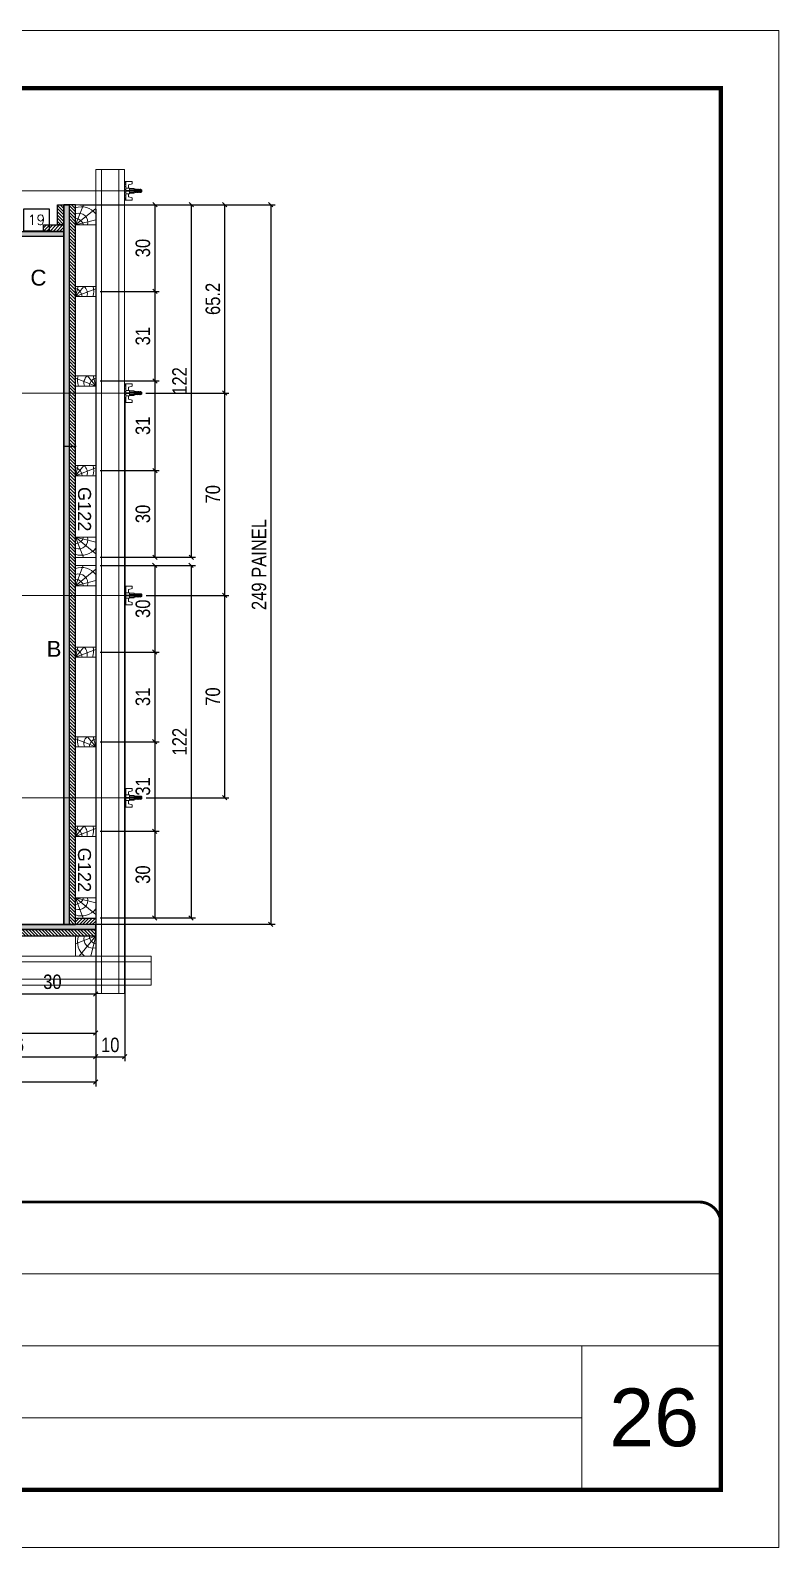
# Model space of a CAD drawing. Extents: x 2102 to 8383, y -13264 to 2718.
# Drawn here: x 4668 to 5186, y -5224 to -4174 of the extents above; entities that cross this region are included whole.
import ezdxf
from ezdxf.enums import TextEntityAlignment as Align

# ---------------------------------------------------------------- set-up
doc = ezdxf.new("R2010")
doc.units = 0
doc.linetypes.add('CONTINUO', pattern=[0])
doc.linetypes.add('DASHED', pattern=[0.75, 0.5, -0.25])
for name, color, linetype, lineweight in [('CARIMBO', 255, 'Continuous', 9), ('CONCRETO', 251, 'Continuous', 25), ('Folhas', 255, 'Continuous', 9), ('Hachura', 251, 'Continuous', 9), ('Madeira', 126, 'Continuous', 18), ('Perfil Metálico', 224, 'Continuous', 18), ('SARRAFO DE PRESSAO', 251, 'DASHED', 9)]:
    doc.layers.add(name, color=color, linetype=linetype, lineweight=lineweight)
for name, color, linetype in [('COTA', 241, 'Continuous'), ('MEIO_PONT', 93, 'Continuous'), ('Painéis', 200, 'Continuous'), ('SARRAFO', 251, 'Continuous'), ('TEXTO_GERAL', 7, 'Continuous')]:
    doc.layers.add(name, color=color, linetype=linetype)
doc.styles.add('ARIAL', font='arial.ttf')
doc.styles.add('COTA TECNICA 2X', font='techl___.ttf', dxfattribs={"height": 10})
doc.styles.add('ROMANS', font='romans.shx')
doc.styles.add('SANSSERIF', font='sas_____.pfb')
doc.dimstyles.new('Cota Seção interna', dxfattribs={"dimtxt": 7, "dimasz": 6, "dimexe": 0.18, "dimexo": 2, "dimgap": -4, "dimtad": 3, "dimdec": 1, "dimlfac": 0.5, "dimzin": 12, "dimdsep": 46, "dimtxsty": 'ROMANS', "dimblk": 'ARCHTICK', "dimcen": 0.09, "dimse1": 1, "dimse2": 1, "dimsd1": 1, "dimsd2": 1, "dimclrd": 180, "dimclre": 5, "dimclrt": 1, "dimadec": 0, "dimazin": 3, "dimtfac": 1, "dimtdec": 1, "dimtofl": 0, "dimtmove": 0, "dimatfit": 3, "dimldrblk": 'ARCHTICK', "dimfxl": 1, "dimtolj": 1, "dimtzin": 0, "dimarcsym": 0})
doc.dimstyles.new('SECAO PILAR', dxfattribs={"dimtxt": 10, "dimasz": 3, "dimexe": 3, "dimexo": 3, "dimgap": 3, "dimtad": 1, "dimdec": 1, "dimlfac": 0.5, "dimzin": 12, "dimdsep": 46, "dimtxsty": 'COTA TECNICA 2X', "dimblk1": 'OBLIQUE', "dimblk2": 'OBLIQUE', "dimsah": 1, "dimcen": 0.9, "dimclrd": 256, "dimclre": 256, "dimclrt": 256, "dimadec": 1, "dimazin": 3, "dimtfac": 1, "dimtdec": 1, "dimtmove": 0, "dimatfit": 3, "dimfxl": 1, "dimtolj": 1, "dimtzin": 12, "dimarcsym": 0})

# ---------------------------------------------------------------- blocks, each defined once
blk = doc.blocks.new('9999999999')
at = {"color": 30, "linetype": 'CONTINUO'}
for p, q in [((98564.6, 34379.6), (99584, 34379.6)), ((98564.6, 34329.8), (99488, 34329.8)), ((99584, 34329.8), (99488, 34329.8)), ((99488, 34329.8), (99488, 34230.2)), ((98564.6, 34280), (99488, 34280))]:
    blk.add_line(p, q, dxfattribs=at)
at = {"color": 30, "linetype": 'CONTINUO', "const_width": 2}
blk.add_lwpolyline([(99584, 34230.2), (99584, 34414.4, 0.414214), (99569, 34429.4), (98229, 34429.4, 0.414214), (98214, 34414.4), (98214, 34245.2, 0.414214), (98229, 34230.2), (99584, 34230.2)], format="xyb", dxfattribs=at)
at = {"layer": 'Folhas'}
blk.add_lwpolyline([(98139, 34190.2), (99624, 34190.2), (99624, 35240.2), (98139, 35240.2)], close=True, dxfattribs=at)
at = {"layer": 'Folhas', "color": 30, "const_width": 3}
blk.add_lwpolyline([(98214, 34230.2), (99584, 34230.2), (99584, 35200.2), (98214, 35200.2)], close=True, dxfattribs=at)
blk = doc.blocks.new('*D630')
at = {"layer": 'COTA', "color": 180, "lineweight": -2, "transparency": 16777216}
for p, q in [((4681.6, -4297.5), (4663.6, -4297.5)), ((4663.6, -4297.5), (4663.6, -4312.5)), ((4681.6, -4312.5), (4681.6, -4297.5)), ((4663.6, -4312.5), (4681.6, -4312.5))]:
    blk.add_line(p, q, dxfattribs=at)
at = {"layer": 'Defpoints', "color": 0, "transparency": 16777216}
for p in [(4653.6, -4316.5), (4691.6, -4316.5), (4691.6, -4316.5)]:
    blk.add_point(p, dxfattribs=at)
at = {"layer": 'COTA', "color": 1, "transparency": 16777216, "insert": (4672.6, -4305), "char_height": 7, "attachment_point": 5, "style": 'ROMANS'}
blk.add_mtext('\\A1;19', dxfattribs=at)
blk = doc.blocks.new('_ArchTick')
at = {"color": 0, "linetype": 'ByBlock', "const_width": 0.15}
blk.add_lwpolyline([(-0.5, -0.5), (0.5, 0.5)], dxfattribs=at)
blk = doc.blocks.new('*D1318')
at = {"layer": 'COTA', "color": 180, "lineweight": -2, "transparency": 16777216}
for p, q in [((4436.6, -4755), (4410.6, -4755)), ((4410.6, -4755), (4410.6, -4770)), ((4436.6, -4770), (4436.6, -4755)), ((4410.6, -4770), (4436.6, -4770))]:
    blk.add_line(p, q, dxfattribs=at)
at = {"layer": 'Defpoints', "color": 0, "transparency": 16777216}
for p in [(4155.6, -4774), (4155.6, -4792.5), (4691.6, -4792.5)]:
    blk.add_point(p, dxfattribs=at)
at = {"layer": 'COTA', "color": 1, "transparency": 16777216, "insert": (4423.6, -4762.5), "char_height": 7, "attachment_point": 5, "style": 'ROMANS'}
blk.add_mtext('\\A1;268', dxfattribs=at)
blk = doc.blocks.new('C')
at = {"layer": 'Hachura', "color": 0}
for p, q in [((0, 3.22), (0, -3.22)), ((0.45, 3.22), (0, 3.22)), ((0.46, 3.16), (0, 3.16)), ((0.46, 3.05), (0, 3.05)), ((0.46, 2.88), (0, 2.88)), ((0, 2.75), (0, -1.16)), ((0.46, 2.65), (0, 2.65)), ((0.46, 2.23), (0, 2.23)), ((0.46, 1.51), (0, 1.51)), ((0.39, 0.49), (0.17, 0.49)), ((0.45, -3.23), (0.45, 3.22)), ((0.45, 3.22), (2.58, 3.22)), ((1.74, 0.97), (0.45, 0.97)), ((1.45, 0.1), (0.45, 0.1)), ((1.35, 1.94), (1.35, 0.96)), ((2.58, 2.39), (1.47, 2.09)), ((1.74, -0.97), (1.74, 0.97)), ((1.74, 0.97), (1.74, 0.84)), ((1.74, 0.97), (1.74, 0.84)), ((1.74, 0.84), (3.35, 0.84)), ((3.35, 0.45), (1.74, 0.45)), ((2.58, 3.22), (2.58, 2.39)), ((3.32, 0.84), (3.32, -0.84)), ((3.35, 0.84), (3.35, -0.84)), ((3.68, 0.45), (3.35, 0.45)), ((3.84, -0.52), (3.35, 0.45)), ((3.35, 0.06), (3.67, -0.57)), ((3.68, 0.45), (4.16, -0.52)), ((3.72, 0.5), (4.25, -0.57)), ((4.37, -0.55), (3.83, 0.53)), ((4.15, 0.45), (3.93, 0.45)), ((4.42, -0.52), (3.93, 0.45)), ((4.15, 0.45), (4.26, 0.45)), ((4.26, 0.45), (4.74, -0.52)), ((4.3, 0.5), (4.83, -0.57)), ((4.95, -0.55), (4.41, 0.53)), ((4.51, 0.45), (4.84, 0.45)), ((5, -0.52), (4.51, 0.45)), ((4.84, 0.45), (5.32, -0.52)), ((4.88, 0.5), (5.41, -0.57)), ((5.53, -0.55), (4.99, 0.53)), ((5.58, -0.52), (5.09, 0.45)), ((5.42, 0.45), (5.09, 0.45)), ((5.58, -0.52), (5.09, 0.45)), ((5.42, 0.45), (5.74, -0.19)), ((5.46, 0.5), (5.74, -0.07)), ((5.74, 0.19), (5.57, 0.53)), ((5.74, 0.32), (5.68, 0.45)), ((5.68, 0.45), (5.74, 0.45)), ((5.74, 0.45), (5.9, 0.29)), ((5.74, 0.45), (5.74, -0.52)), ((5.9, -0.36), (5.9, 0.29)), ((0.45, 0), (0, 0)), ((0.46, -1.52), (0, -1.52)), ((0.46, -2.23), (0, -2.23)), ((0.46, -2.65), (0, -2.65)), ((0.46, -2.88), (0, -2.88)), ((0.46, -3.05), (0, -3.05)), ((0.46, -3.16), (0, -3.16)), ((0, -3.22), (2.57, -3.22)), ((0.08, -0.48), (0.29, -0.48)), ((0.29, -0.48), (0.4, -0.48)), ((0.45, 0), (0.45, -0.97)), ((0.45, -0.16), (1.45, -0.16)), ((0.45, -0.65), (0.45, -0.32)), ((0.45, -3.23), (0.45, -0.65)), ((0.45, -0.97), (1.74, -0.97)), ((1.35, -1.94), (1.35, -0.97)), ((2.58, -2.39), (1.47, -2.1)), ((3.35, -0.32), (1.74, -0.32)), ((3.35, -0.84), (1.74, -0.84)), ((2.58, -3.23), (2.58, -2.39)), ((3.35, -0.07), (3.58, -0.52)), ((3.35, -0.52), (3.58, -0.52)), ((3.84, -0.52), (4.16, -0.52)), ((4.42, -0.52), (4.74, -0.52)), ((4.63, -0.52), (4.74, -0.52)), ((5, -0.52), (5.32, -0.52)), ((5.58, -0.52), (5.74, -0.52)), ((5.74, -0.52), (5.9, -0.36)), ((5.74, -0.52), (5.74, -0.52))]:
    blk.add_line(p, q, dxfattribs=at)
for centre, radius, start, end in [((1.52, 1.94), 0.161, 104.7436, 180), ((1.44, -0.03), 0.129, 272.695, 87.305), ((3.81, 0.39), 0.143, 25.5688, 154.4312), ((4.39, 0.39), 0.143, 25.5688, 154.4312), ((4.97, 0.39), 0.143, 25.5688, 154.4312), ((5.55, 0.39), 0.143, 25.5688, 154.4312), ((0.17, -0.37), 0.174, 221.744, 317.8592), ((1.52, -1.94), 0.161, 180, 255.2564), ((3.71, -0.4), 0.174, 222.1408, 318.256), ((4.29, -0.4), 0.174, 222.1408, 318.256), ((4.87, -0.4), 0.174, 222.1408, 318.256), ((5.45, -0.4), 0.174, 222.1408, 318.256), ((5.61, -0.4), 0.174, 317.8592, 318.256)]:
    blk.add_arc(centre, radius, start, end, dxfattribs=at)
blk = doc.blocks.new('_Oblique')
at = {"color": 0, "linetype": 'ByBlock', "lineweight": -2}
blk.add_line((-0.5, -0.5), (0.5, 0.5), dxfattribs=at)
blk = doc.blocks.new('*D1319')
at = {"layer": 'COTA', "lineweight": -2, "transparency": 16777216}
for p, q in [((4133.6, -4803.5), (4133.6, -4904.7)), ((4713.6, -4803.5), (4713.6, -4904.7)), ((4713.6, -4901.7), (4133.6, -4901.7))]:
    blk.add_line(p, q, dxfattribs=at)
at = {"layer": 'Defpoints', "color": 0, "transparency": 16777216}
for p in [(4133.6, -4800.5), (4713.6, -4800.5), (4133.6, -4901.7)]:
    blk.add_point(p, dxfattribs=at)
at = {"layer": 'COTA', "lineweight": -2, "transparency": 16777216, "xscale": 3, "yscale": 3, "zscale": 3, "rotation": 180}
blk.add_blockref('_Oblique', (4133.6, -4901.7), dxfattribs=at)
at = {"layer": 'COTA', "lineweight": -2, "transparency": 16777216, "xscale": 3, "yscale": 3, "zscale": 3}
blk.add_blockref('_Oblique', (4713.6, -4901.7), dxfattribs=at)
at = {"layer": 'COTA', "transparency": 16777216, "insert": (4423.6, -4893.6), "char_height": 10, "attachment_point": 5, "style": 'COTA TECNICA 2X'}
blk.add_mtext('\\A1;290 PAINEL', dxfattribs=at)
blk = doc.blocks.new('*D1321')
at = {"layer": 'COTA', "lineweight": -2, "transparency": 16777216}
for p, q in [((4702.6, -4294.5), (4837.6, -4294.5)), ((4834.6, -4294.5), (4834.6, -4792.5)), ((4702.6, -4792.5), (4837.6, -4792.5))]:
    blk.add_line(p, q, dxfattribs=at)
at = {"layer": 'Defpoints', "color": 0, "transparency": 16777216}
for p in [(4699.6, -4294.5), (4699.6, -4792.5), (4834.6, -4792.5)]:
    blk.add_point(p, dxfattribs=at)
at = {"layer": 'COTA', "lineweight": -2, "transparency": 16777216, "xscale": 3, "yscale": 3, "zscale": 3}
for p, rotation in [((4834.6, -4294.5), 90), ((4834.6, -4792.5), 270)]:
    blk.add_blockref('_Oblique', p, dxfattribs=dict(at, rotation=rotation))
at = {"layer": 'COTA', "transparency": 16777216, "insert": (4826.5, -4543.5), "char_height": 10, "attachment_point": 5, "rotation": 90, "style": 'COTA TECNICA 2X'}
blk.add_mtext('\\A1;249 PAINEL', dxfattribs=at)
blk = doc.blocks.new('PONTALETE')
at = {"layer": 'Madeira'}
for q in [(2.71, 7), (7, 5.76), (7, 1.74)]:
    blk.add_line((0, 0), q, dxfattribs=at)
blk.add_lwpolyline([(0, 0), (7, 0), (7, 7), (0, 7)], close=True, dxfattribs=at)
for centre, radius, start, end in [((2.04, 0.06), 6.23, 37.2818, 109.0913), ((1.09, 0.9), 3.19, 343.603, 109.9847), ((-0.21, -0.78), 3.09, 14.6322, 86.0383)]:
    blk.add_arc(centre, radius, start, end, dxfattribs=at)
blk = doc.blocks.new('MEIO PONTALETE')
at = {"layer": 'Madeira'}
for q in [(2.71, 7), (3.5, 2.88), (3.5, 0.87)]:
    blk.add_line((0, 0), q, dxfattribs=at)
blk.add_lwpolyline([(0, 0), (3.5, 0), (3.5, 7), (0, 7)], close=True, dxfattribs=at)
for centre, radius, start, end in [((2.04, 0.06), 6.23, 76.4499, 109.0913), ((1.09, 0.9), 3.19, 40.9063, 109.9847), ((-0.21, -0.78), 3.09, 14.6322, 86.0383)]:
    blk.add_arc(centre, radius, start, end, dxfattribs=at)
blk = doc.blocks.new('*D637')
at = {"layer": 'COTA', "lineweight": -2, "transparency": 16777216}
for p, q in [((4653.6, -4817.5), (4653.6, -4843.6)), ((4713.6, -4817.5), (4713.6, -4843.6)), ((4653.6, -4840.6), (4713.6, -4840.6))]:
    blk.add_line(p, q, dxfattribs=at)
at = {"layer": 'Defpoints', "color": 0, "transparency": 16777216}
for p in [(4653.6, -4814.5), (4713.6, -4814.5), (4713.6, -4840.6)]:
    blk.add_point(p, dxfattribs=at)
at = {"layer": 'COTA', "lineweight": -2, "transparency": 16777216, "xscale": 3, "yscale": 3, "zscale": 3, "rotation": 180}
blk.add_blockref('_Oblique', (4653.6, -4840.6), dxfattribs=at)
at = {"layer": 'COTA', "lineweight": -2, "transparency": 16777216, "xscale": 3, "yscale": 3, "zscale": 3}
blk.add_blockref('_Oblique', (4713.6, -4840.6), dxfattribs=at)
at = {"layer": 'COTA', "transparency": 16777216, "insert": (4683.6, -4832.3), "char_height": 10, "attachment_point": 5, "style": 'COTA TECNICA 2X'}
blk.add_mtext('\\A1;30', dxfattribs=at)
blk = doc.blocks.new('*D638')
at = {"layer": 'COTA', "lineweight": -2, "transparency": 16777216}
for p, q in [((4533.6, -4817.5), (4533.6, -4870.7)), ((4713.6, -4817.5), (4713.6, -4870.7)), ((4533.6, -4867.7), (4713.6, -4867.7))]:
    blk.add_line(p, q, dxfattribs=at)
at = {"layer": 'Defpoints', "color": 0, "transparency": 16777216}
for p in [(4533.6, -4814.5), (4713.6, -4814.5), (4713.6, -4867.7)]:
    blk.add_point(p, dxfattribs=at)
at = {"layer": 'COTA', "lineweight": -2, "transparency": 16777216, "xscale": 3, "yscale": 3, "zscale": 3, "rotation": 180}
blk.add_blockref('_Oblique', (4533.6, -4867.7), dxfattribs=at)
at = {"layer": 'COTA', "lineweight": -2, "transparency": 16777216, "xscale": 3, "yscale": 3, "zscale": 3}
blk.add_blockref('_Oblique', (4713.6, -4867.7), dxfattribs=at)
at = {"layer": 'COTA', "transparency": 16777216, "insert": (4623.6, -4859.5), "char_height": 10, "attachment_point": 5, "style": 'COTA TECNICA 2X'}
blk.add_mtext('\\A1;90', dxfattribs=at)
blk = doc.blocks.new('*D644')
at = {"layer": 'COTA', "lineweight": -2, "transparency": 16777216}
for p, q in [((4716.6, -4294.5), (4757.5, -4294.5)), ((4754.5, -4294.5), (4754.5, -4354.5)), ((4716.6, -4354.5), (4757.5, -4354.5))]:
    blk.add_line(p, q, dxfattribs=at)
at = {"layer": 'Defpoints', "color": 0, "transparency": 16777216}
for p in [(4713.6, -4294.5), (4713.6, -4354.5), (4754.5, -4354.5)]:
    blk.add_point(p, dxfattribs=at)
at = {"layer": 'COTA', "lineweight": -2, "transparency": 16777216, "xscale": 3, "yscale": 3, "zscale": 3}
for p, rotation in [((4754.5, -4294.5), 90), ((4754.5, -4354.5), 270)]:
    blk.add_blockref('_Oblique', p, dxfattribs=dict(at, rotation=rotation))
at = {"layer": 'COTA', "transparency": 16777216, "insert": (4746.2, -4324.5), "char_height": 10, "attachment_point": 5, "rotation": 90, "style": 'COTA TECNICA 2X'}
blk.add_mtext('\\A1;30', dxfattribs=at)
blk = doc.blocks.new('*D645')
at = {"layer": 'COTA', "lineweight": -2, "transparency": 16777216}
for p, q in [((4716.6, -4354.5), (4757.5, -4354.5)), ((4754.5, -4354.5), (4754.5, -4416.5)), ((4716.6, -4416.5), (4757.5, -4416.5))]:
    blk.add_line(p, q, dxfattribs=at)
at = {"layer": 'Defpoints', "color": 0, "transparency": 16777216}
for p in [(4713.6, -4354.5), (4713.6, -4416.5), (4754.5, -4416.5)]:
    blk.add_point(p, dxfattribs=at)
at = {"layer": 'COTA', "lineweight": -2, "transparency": 16777216, "xscale": 3, "yscale": 3, "zscale": 3}
for p, rotation in [((4754.5, -4354.5), 90), ((4754.5, -4416.5), 270)]:
    blk.add_blockref('_Oblique', p, dxfattribs=dict(at, rotation=rotation))
at = {"layer": 'COTA', "transparency": 16777216, "insert": (4746.2, -4385.5), "char_height": 10, "attachment_point": 5, "rotation": 90, "style": 'COTA TECNICA 2X'}
blk.add_mtext('\\A1;31', dxfattribs=at)
blk = doc.blocks.new('*D646')
at = {"layer": 'COTA', "lineweight": -2, "transparency": 16777216}
for p, q in [((4716.6, -4416.5), (4757.5, -4416.5)), ((4754.5, -4416.5), (4754.5, -4478.5)), ((4716.6, -4478.5), (4757.5, -4478.5))]:
    blk.add_line(p, q, dxfattribs=at)
at = {"layer": 'Defpoints', "color": 0, "transparency": 16777216}
for p in [(4713.6, -4416.5), (4713.6, -4478.5), (4754.5, -4478.5)]:
    blk.add_point(p, dxfattribs=at)
at = {"layer": 'COTA', "lineweight": -2, "transparency": 16777216, "xscale": 3, "yscale": 3, "zscale": 3}
for p, rotation in [((4754.5, -4416.5), 90), ((4754.5, -4478.5), 270)]:
    blk.add_blockref('_Oblique', p, dxfattribs=dict(at, rotation=rotation))
at = {"layer": 'COTA', "transparency": 16777216, "insert": (4746.2, -4447.5), "char_height": 10, "attachment_point": 5, "rotation": 90, "style": 'COTA TECNICA 2X'}
blk.add_mtext('\\A1;31', dxfattribs=at)
blk = doc.blocks.new('*D647')
at = {"layer": 'COTA', "lineweight": -2, "transparency": 16777216}
for p, q in [((4716.6, -4478.5), (4757.5, -4478.5)), ((4754.5, -4478.5), (4754.5, -4538.5)), ((4716.6, -4538.5), (4757.5, -4538.5))]:
    blk.add_line(p, q, dxfattribs=at)
at = {"layer": 'Defpoints', "color": 0, "transparency": 16777216}
for p in [(4713.6, -4478.5), (4713.6, -4538.5), (4754.5, -4538.5)]:
    blk.add_point(p, dxfattribs=at)
at = {"layer": 'COTA', "lineweight": -2, "transparency": 16777216, "xscale": 3, "yscale": 3, "zscale": 3}
for p, rotation in [((4754.5, -4478.5), 90), ((4754.5, -4538.5), 270)]:
    blk.add_blockref('_Oblique', p, dxfattribs=dict(at, rotation=rotation))
at = {"layer": 'COTA', "transparency": 16777216, "insert": (4746.2, -4508.5), "char_height": 10, "attachment_point": 5, "rotation": 90, "style": 'COTA TECNICA 2X'}
blk.add_mtext('\\A1;30', dxfattribs=at)
blk = doc.blocks.new('*D648')
at = {"layer": 'COTA', "lineweight": -2, "transparency": 16777216}
for p, q in [((4716.6, -4294.5), (4782.6, -4294.5)), ((4779.6, -4294.5), (4779.6, -4538.5)), ((4716.6, -4538.5), (4782.6, -4538.5))]:
    blk.add_line(p, q, dxfattribs=at)
at = {"layer": 'Defpoints', "color": 0, "transparency": 16777216}
for p in [(4713.6, -4294.5), (4713.6, -4538.5), (4779.6, -4538.5)]:
    blk.add_point(p, dxfattribs=at)
at = {"layer": 'COTA', "lineweight": -2, "transparency": 16777216, "xscale": 3, "yscale": 3, "zscale": 3}
for p, rotation in [((4779.6, -4294.5), 90), ((4779.6, -4538.5), 270)]:
    blk.add_blockref('_Oblique', p, dxfattribs=dict(at, rotation=rotation))
at = {"layer": 'COTA', "transparency": 16777216, "insert": (4771.5, -4416.5), "char_height": 10, "attachment_point": 5, "rotation": 90, "style": 'COTA TECNICA 2X'}
blk.add_mtext('\\A1;122', dxfattribs=at)
blk = doc.blocks.new('*D649')
at = {"layer": 'COTA', "lineweight": -2, "transparency": 16777216}
for p, q in [((4716.6, -4544.1), (4757.4, -4544.1)), ((4754.4, -4544.1), (4754.4, -4604.1)), ((4716.6, -4604.1), (4757.4, -4604.1))]:
    blk.add_line(p, q, dxfattribs=at)
at = {"layer": 'Defpoints', "color": 0, "transparency": 16777216}
for p in [(4713.6, -4544.1), (4713.6, -4604.1), (4754.4, -4604.1)]:
    blk.add_point(p, dxfattribs=at)
at = {"layer": 'COTA', "lineweight": -2, "transparency": 16777216, "xscale": 3, "yscale": 3, "zscale": 3}
for p, rotation in [((4754.4, -4544.1), 90), ((4754.4, -4604.1), 270)]:
    blk.add_blockref('_Oblique', p, dxfattribs=dict(at, rotation=rotation))
at = {"layer": 'COTA', "transparency": 16777216, "insert": (4746.2, -4574.1), "char_height": 10, "attachment_point": 5, "rotation": 90, "style": 'COTA TECNICA 2X'}
blk.add_mtext('\\A1;30', dxfattribs=at)
blk = doc.blocks.new('*D650')
at = {"layer": 'COTA', "lineweight": -2, "transparency": 16777216}
for p, q in [((4716.6, -4604.1), (4757.4, -4604.1)), ((4754.4, -4604.1), (4754.4, -4666.1)), ((4716.6, -4666.1), (4757.4, -4666.1))]:
    blk.add_line(p, q, dxfattribs=at)
at = {"layer": 'Defpoints', "color": 0, "transparency": 16777216}
for p in [(4713.6, -4604.1), (4713.6, -4666.1), (4754.4, -4666.1)]:
    blk.add_point(p, dxfattribs=at)
at = {"layer": 'COTA', "lineweight": -2, "transparency": 16777216, "xscale": 3, "yscale": 3, "zscale": 3}
for p, rotation in [((4754.4, -4604.1), 90), ((4754.4, -4666.1), 270)]:
    blk.add_blockref('_Oblique', p, dxfattribs=dict(at, rotation=rotation))
at = {"layer": 'COTA', "transparency": 16777216, "insert": (4746.2, -4635.1), "char_height": 10, "attachment_point": 5, "rotation": 90, "style": 'COTA TECNICA 2X'}
blk.add_mtext('\\A1;31', dxfattribs=at)
blk = doc.blocks.new('*D651')
at = {"layer": 'COTA', "lineweight": -2, "transparency": 16777216}
for p, q in [((4716.6, -4666.1), (4757.4, -4666.1)), ((4754.4, -4666.1), (4754.4, -4728.1)), ((4716.6, -4728.1), (4757.4, -4728.1))]:
    blk.add_line(p, q, dxfattribs=at)
at = {"layer": 'Defpoints', "color": 0, "transparency": 16777216}
for p in [(4713.6, -4666.1), (4713.6, -4728.1), (4754.4, -4728.1)]:
    blk.add_point(p, dxfattribs=at)
at = {"layer": 'COTA', "lineweight": -2, "transparency": 16777216, "xscale": 3, "yscale": 3, "zscale": 3}
for p, rotation in [((4754.4, -4666.1), 90), ((4754.4, -4728.1), 270)]:
    blk.add_blockref('_Oblique', p, dxfattribs=dict(at, rotation=rotation))
at = {"layer": 'COTA', "transparency": 16777216, "insert": (4746.2, -4697.1), "char_height": 10, "attachment_point": 5, "rotation": 90, "style": 'COTA TECNICA 2X'}
blk.add_mtext('\\A1;31', dxfattribs=at)
blk = doc.blocks.new('*D652')
at = {"layer": 'COTA', "lineweight": -2, "transparency": 16777216}
for p, q in [((4716.6, -4728.1), (4757.4, -4728.1)), ((4754.4, -4728.1), (4754.4, -4788.1)), ((4716.6, -4788.1), (4757.4, -4788.1))]:
    blk.add_line(p, q, dxfattribs=at)
at = {"layer": 'Defpoints', "color": 0, "transparency": 16777216}
for p in [(4713.6, -4728.1), (4713.6, -4788.1), (4754.4, -4788.1)]:
    blk.add_point(p, dxfattribs=at)
at = {"layer": 'COTA', "lineweight": -2, "transparency": 16777216, "xscale": 3, "yscale": 3, "zscale": 3}
for p, rotation in [((4754.4, -4728.1), 90), ((4754.4, -4788.1), 270)]:
    blk.add_blockref('_Oblique', p, dxfattribs=dict(at, rotation=rotation))
at = {"layer": 'COTA', "transparency": 16777216, "insert": (4746.2, -4758.1), "char_height": 10, "attachment_point": 5, "rotation": 90, "style": 'COTA TECNICA 2X'}
blk.add_mtext('\\A1;30', dxfattribs=at)
blk = doc.blocks.new('*D653')
at = {"layer": 'COTA', "lineweight": -2, "transparency": 16777216}
for p, q in [((4716.6, -4544.1), (4782.5, -4544.1)), ((4779.5, -4544.1), (4779.5, -4788.1)), ((4716.6, -4788.1), (4782.5, -4788.1))]:
    blk.add_line(p, q, dxfattribs=at)
at = {"layer": 'Defpoints', "color": 0, "transparency": 16777216}
for p in [(4713.6, -4544.1), (4713.6, -4788.1), (4779.5, -4788.1)]:
    blk.add_point(p, dxfattribs=at)
at = {"layer": 'COTA', "lineweight": -2, "transparency": 16777216, "xscale": 3, "yscale": 3, "zscale": 3}
for p, rotation in [((4779.5, -4544.1), 90), ((4779.5, -4788.1), 270)]:
    blk.add_blockref('_Oblique', p, dxfattribs=dict(at, rotation=rotation))
at = {"layer": 'COTA', "transparency": 16777216, "insert": (4771.5, -4666.1), "char_height": 10, "attachment_point": 5, "rotation": 90, "style": 'COTA TECNICA 2X'}
blk.add_mtext('\\A1;122', dxfattribs=at)
blk = doc.blocks.new('*D1313')
at = {"layer": 'COTA', "linetype": 'ByBlock', "lineweight": -2, "transparency": 16777216}
for p, q in [((4713.6, -4297.5), (4713.6, -4887.1)), ((4601.5, -4849.4), (4601.5, -4887.1)), ((4601.5, -4884.1), (4713.6, -4884.1))]:
    blk.add_line(p, q, dxfattribs=at)
at = {"layer": 'Defpoints', "color": 0, "linetype": 'ByBlock', "transparency": 16777216}
for p in [(4713.6, -4294.5), (4601.5, -4846.4), (4713.6, -4884.1)]:
    blk.add_point(p, dxfattribs=at)
at = {"layer": 'COTA', "linetype": 'ByBlock', "lineweight": -2, "transparency": 16777216, "xscale": 3, "yscale": 3, "zscale": 3, "rotation": 180}
blk.add_blockref('_Oblique', (4601.5, -4884.1), dxfattribs=at)
at = {"layer": 'COTA', "linetype": 'ByBlock', "lineweight": -2, "transparency": 16777216, "xscale": 3, "yscale": 3, "zscale": 3}
blk.add_blockref('_Oblique', (4713.6, -4884.1), dxfattribs=at)
at = {"layer": 'COTA', "linetype": 'ByBlock', "transparency": 16777216, "insert": (4657.6, -4876), "char_height": 10, "attachment_point": 5, "style": 'COTA TECNICA 2X'}
blk.add_mtext('\\A1;56', dxfattribs=at)
blk = doc.blocks.new('*D1314')
at = {"layer": 'COTA', "linetype": 'ByBlock', "lineweight": -2, "transparency": 16777216}
for p, q in [((4713.6, -4297.5), (4713.6, -4887.1)), ((4733.6, -4427.9), (4733.6, -4887.1)), ((4713.6, -4884.1), (4733.6, -4884.1))]:
    blk.add_line(p, q, dxfattribs=at)
at = {"layer": 'Defpoints', "color": 0, "linetype": 'ByBlock', "transparency": 16777216}
for p in [(4713.6, -4294.5), (4733.6, -4424.9), (4733.6, -4884.1)]:
    blk.add_point(p, dxfattribs=at)
at = {"layer": 'COTA', "linetype": 'ByBlock', "lineweight": -2, "transparency": 16777216, "xscale": 3, "yscale": 3, "zscale": 3, "rotation": 180}
blk.add_blockref('_Oblique', (4713.6, -4884.1), dxfattribs=at)
at = {"layer": 'COTA', "linetype": 'ByBlock', "lineweight": -2, "transparency": 16777216, "xscale": 3, "yscale": 3, "zscale": 3}
blk.add_blockref('_Oblique', (4733.6, -4884.1), dxfattribs=at)
at = {"layer": 'COTA', "linetype": 'ByBlock', "transparency": 16777216, "insert": (4723.6, -4876), "char_height": 10, "attachment_point": 5, "style": 'COTA TECNICA 2X'}
blk.add_mtext('\\A1;10', dxfattribs=at)
blk = doc.blocks.new('*D1315')
at = {"layer": 'COTA', "lineweight": -2, "transparency": 16777216}
for p, q in [((4716.6, -4294.5), (4805.7, -4294.5)), ((4802.7, -4294.5), (4802.7, -4424.9)), ((4748.3, -4424.9), (4805.7, -4424.9))]:
    blk.add_line(p, q, dxfattribs=at)
at = {"layer": 'Defpoints', "color": 0, "transparency": 16777216}
for p in [(4713.6, -4294.5), (4745.3, -4424.9), (4802.7, -4424.9)]:
    blk.add_point(p, dxfattribs=at)
at = {"layer": 'COTA', "lineweight": -2, "transparency": 16777216, "xscale": 3, "yscale": 3, "zscale": 3}
for p, rotation in [((4802.7, -4294.5), 90), ((4802.7, -4424.9), 270)]:
    blk.add_blockref('_Oblique', p, dxfattribs=dict(at, rotation=rotation))
at = {"layer": 'COTA', "transparency": 16777216, "insert": (4794.6, -4359.7), "char_height": 10, "attachment_point": 5, "rotation": 90, "style": 'COTA TECNICA 2X'}
blk.add_mtext('\\A1;65.2', dxfattribs=at)
blk = doc.blocks.new('*D1316')
at = {"layer": 'COTA', "linetype": 'ByBlock', "lineweight": -2, "transparency": 16777216}
for p, q in [((4748.3, -4424.9), (4805.7, -4424.9)), ((4802.7, -4424.9), (4802.7, -4564.9)), ((4748.4, -4564.9), (4805.7, -4564.9))]:
    blk.add_line(p, q, dxfattribs=at)
at = {"layer": 'Defpoints', "color": 0, "linetype": 'ByBlock', "transparency": 16777216}
for p in [(4745.3, -4424.9), (4745.4, -4564.9), (4802.7, -4564.9)]:
    blk.add_point(p, dxfattribs=at)
at = {"layer": 'COTA', "linetype": 'ByBlock', "lineweight": -2, "transparency": 16777216, "xscale": 3, "yscale": 3, "zscale": 3}
for p, rotation in [((4802.7, -4424.9), 90), ((4802.7, -4564.9), 270)]:
    blk.add_blockref('_Oblique', p, dxfattribs=dict(at, rotation=rotation))
at = {"layer": 'COTA', "linetype": 'ByBlock', "transparency": 16777216, "insert": (4794.6, -4494.9), "char_height": 10, "attachment_point": 5, "rotation": 90, "style": 'COTA TECNICA 2X'}
blk.add_mtext('\\A1;70', dxfattribs=at)
blk = doc.blocks.new('*D1317')
at = {"layer": 'COTA', "linetype": 'ByBlock', "lineweight": -2, "transparency": 16777216}
for p, q in [((4748.4, -4564.9), (4805.7, -4564.9)), ((4802.7, -4564.9), (4802.7, -4704.9)), ((4748.4, -4704.9), (4805.7, -4704.9))]:
    blk.add_line(p, q, dxfattribs=at)
at = {"layer": 'Defpoints', "color": 0, "linetype": 'ByBlock', "transparency": 16777216}
for p in [(4745.4, -4564.9), (4745.4, -4704.9), (4802.7, -4704.9)]:
    blk.add_point(p, dxfattribs=at)
at = {"layer": 'COTA', "linetype": 'ByBlock', "lineweight": -2, "transparency": 16777216, "xscale": 3, "yscale": 3, "zscale": 3}
for p, rotation in [((4802.7, -4564.9), 90), ((4802.7, -4704.9), 270)]:
    blk.add_blockref('_Oblique', p, dxfattribs=dict(at, rotation=rotation))
at = {"layer": 'COTA', "linetype": 'ByBlock', "transparency": 16777216, "insert": (4794.6, -4634.9), "char_height": 10, "attachment_point": 5, "rotation": 90, "style": 'COTA TECNICA 2X'}
blk.add_mtext('\\A1;70', dxfattribs=at)

msp = doc.modelspace()

# ---------------------------------------------------------------- hatches: boundary and pattern name
at = {"layer": 'Hachura'}
h = msp.add_hatch(dxfattribs=at)
h.set_pattern_fill('ANSI31', color=256, scale=0.5, angle=270, style=0)
h.set_pattern_definition([(315, (28225.7727, -13938.8797), (1.12253202, 1.12253202), [])])
h.paths.add_polyline_path([(4687.15, -4308.54), (4691.55, -4308.54), (4691.55, -4294.54), (4687.15, -4294.54)])
h = msp.add_hatch(color=256, dxfattribs=at)
h.dxf.hatch_style = 1
h.paths.add_polyline_path([(4691.55, -4792.54), (4691.55, -4294.54), (4695.15, -4294.54), (4695.15, -4792.54)])
h = msp.add_hatch(dxfattribs=at)
h.set_pattern_fill('ANSI31', color=256, scale=0.5, angle=270, style=0)
h.set_pattern_definition([(315, (28233.7727, -13671.8797), (1.12253202, 1.12253202), [])])
h.paths.add_polyline_path([(4695.15, -4792.54), (4699.55, -4792.54), (4699.55, -4294.54), (4695.15, -4294.54)])
h = msp.add_hatch(color=256, dxfattribs=at)
h.dxf.hatch_style = 1
h.paths.add_polyline_path([(4691.55, -4312.94), (4691.55, -4316.54), (4653.55, -4316.54), (4653.55, -4312.94)])
h = msp.add_hatch(dxfattribs=at)
h.set_pattern_fill('ANSI31', color=256, scale=0.5, angle=360, style=0)
h.set_pattern_definition([(45, (14467.9164, 18094.8803), (-1.12253202, 1.12253202), [])])
h.paths.add_polyline_path([(4691.55, -4312.94), (4691.55, -4308.54), (4677.55, -4308.54), (4677.55, -4312.94)])
h = msp.add_hatch(color=256, dxfattribs=at)
h.dxf.hatch_style = 1
h.paths.add_polyline_path([(4713.55, -4796.14), (4713.55, -4792.54), (4133.55, -4792.54), (4133.55, -4796.14)])
h = msp.add_hatch(dxfattribs=at)
h.set_pattern_fill('ANSI31', color=256, scale=0.5, angle=270, style=0)
h.set_pattern_definition([(315, (-3227.8251, -15440.8306), (1.12253202, 1.12253202), [])])
h.paths.add_polyline_path([(4133.55, -4800.54), (4133.55, -4796.14), (4713.55, -4796.14), (4713.55, -4800.54)])
h = msp.add_hatch(dxfattribs=at)
h.set_pattern_fill('ANSI31', color=256, scale=0.5, angle=180, style=0)
h.set_pattern_definition([(225, (-4413.3873, -27109.136), (1.12253202, -1.12253202), [])])
h.paths.add_polyline_path([(4713.55, -4792.54), (4713.55, -4788.14), (4699.55, -4788.14), (4699.55, -4792.54)])

# ---------------------------------------------------------------- linework, layer by layer
at = {"layer": 'CONCRETO', "color": 2}
msp.add_lwpolyline([(4691.55, -4316.54), (4653.55, -4316.54), (4653.55, -4754.54), (4155.55, -4754.54), (4155.55, -4792.54), (4691.55, -4792.54)], close=True, dxfattribs=at)
at = {"layer": 'Hachura'}
for p, q in [((4744.35, -4284.94), (4604.55, -4284.93)), ((4744.34, -4424.94), (4604.54, -4424.93)), ((4744.33, -4564.94), (4604.53, -4564.93)), ((4744.33, -4704.94), (4604.53, -4704.93))]:
    msp.add_line(p, q, dxfattribs=at)
at = {"layer": 'Madeira'}
for points in [[(4713.59, -4538.54), (4699.59, -4538.54), (4699.59, -4294.54), (4713.59, -4294.54)], [(4713.55, -4788.14), (4699.55, -4788.14), (4699.55, -4544.14), (4713.55, -4544.14)], [(4713.55, -4800.54), (4713.55, -4814.54), (4133.55, -4814.54), (4133.55, -4800.54)], [(4533.55, -4800.54), (4533.55, -4814.54), (4713.55, -4814.54), (4713.55, -4800.54)]]:
    msp.add_lwpolyline(points, close=True, dxfattribs=at)
at = {"layer": 'Painéis'}
msp.add_line((4691.55, -4461.54), (4699.95, -4461.54), dxfattribs=at)
at = {"layer": 'Painéis', "linetype": 'ByBlock'}
for p, q in [((4691.55, -4792.54), (4699.55, -4792.54)), ((4699.55, -4792.54), (4699.55, -4788.77))]:
    msp.add_line(p, q, dxfattribs=at)
at = {"layer": 'Painéis'}
for points in [[(4691.55, -4792.54), (4691.55, -4294.54), (4695.15, -4294.54), (4695.15, -4792.54)], [(4691.55, -4312.94), (4691.55, -4316.54), (4653.55, -4316.54), (4653.55, -4312.94)], [(4713.55, -4796.14), (4713.55, -4792.54), (4133.55, -4792.54), (4133.55, -4796.14)]]:
    msp.add_lwpolyline(points, close=True, dxfattribs=at)
at = {"layer": 'Perfil Metálico'}
for points in [[(4713.55, -4840.45), (4733.55, -4840.45), (4733.55, -4270.17), (4713.55, -4270.17)], [(4729.55, -4270.17), (4717.55, -4270.17), (4717.55, -4840.45), (4729.55, -4840.45)], [(4101.62, -4814.54), (4101.62, -4834.54), (4751.87, -4834.54), (4751.87, -4814.54)], [(4751.87, -4830.54), (4751.87, -4818.54), (4101.62, -4818.54), (4101.62, -4830.54)]]:
    msp.add_lwpolyline(points, close=True, dxfattribs=at)
at = {"layer": 'SARRAFO'}
msp.add_line((4699.55, -4792.54), (4699.59, -4294.54), dxfattribs=at)
for points in [[(4691.55, -4294.54), (4691.55, -4308.54), (4687.15, -4308.54), (4687.15, -4294.54)], [(4677.55, -4308.54), (4691.55, -4308.54), (4691.55, -4312.94), (4677.55, -4312.94)], [(4713.55, -4796.14), (4133.55, -4796.14), (4133.55, -4800.54), (4713.55, -4800.54)], [(4713.55, -4796.14), (4133.55, -4796.14), (4133.55, -4800.54), (4713.55, -4800.54)], [(4699.55, -4788.14), (4713.55, -4788.14), (4713.55, -4792.54), (4699.55, -4792.54)]]:
    msp.add_lwpolyline(points, close=True, dxfattribs=at)
msp.add_lwpolyline([(4699.59, -4294.54), (4691.55, -4294.54), (4691.55, -4792.54), (4699.55, -4792.54)], dxfattribs=at)

# ---------------------------------------------------------------- block references
at = {"layer": 'Hachura', "linetype": 'Continuous', "xscale": -2, "yscale": 2, "zscale": 2, "rotation": 180}
for p in [(4733.55, -4284.94), (4733.54, -4424.94), (4733.55, -4564.94), (4733.55, -4704.94)]:
    msp.add_blockref('C', p, dxfattribs=at)
at = {"layer": 'Madeira', "xscale": 2, "yscale": 2, "zscale": 2}
for p in [(4699.59, -4308.54), (4699.55, -4558.14)]:
    msp.add_blockref('PONTALETE', p, dxfattribs=at)
at = {"layer": 'Madeira'}
for name, p, xscale, yscale, zscale, rotation in [('MEIO PONTALETE', (4699.59, -4358.04), -1.999999997962732, 1.999999997962732, 1.999999997962732, 270), ('MEIO PONTALETE', (4713.59, -4420.04), 1.999999997962732, 1.999999997962732, 1.999999997962732, 90.00000000000001), ('MEIO PONTALETE', (4699.59, -4482.04), -1.999999997962732, 1.999999997962732, 1.999999997962732, 270), ('PONTALETE', (4699.59, -4524.54), -2, 2, 2, 180), ('MEIO PONTALETE', (4699.55, -4607.64), -1.999999997962732, 1.999999997962732, 1.999999997962732, 270), ('MEIO PONTALETE', (4713.55, -4669.64), 1.999999997962732, 1.999999997962732, 1.999999997962732, 90.00000000000001), ('MEIO PONTALETE', (4699.55, -4731.64), -1.999999997962732, 1.999999997962732, 1.999999997962732, 270), ('PONTALETE', (4699.55, -4774.14), -2, 2, 2, 180)]:
    msp.add_blockref(name, p, dxfattribs=dict(at, xscale=xscale, yscale=yscale, zscale=zscale, rotation=rotation))
at = {"layer": 'MEIO_PONT', "xscale": -2, "yscale": 2, "zscale": 2, "rotation": 90.00000000000007}
msp.add_blockref('PONTALETE', (4713.55, -4800.54), dxfattribs=at)
at = {"layer": 'SARRAFO DE PRESSAO', "color": 6, "linetype": 'ByBlock'}
msp.add_blockref('9999999999', (-94438.19, -39414.05), dxfattribs=at)

# ---------------------------------------------------------------- texts
at = {"layer": 'CARIMBO', "style": 'ARIAL'}
msp.add_text('26', height=40, dxfattribs=at).set_placement((5068.64, -5153.7))
at = {"layer": 'TEXTO_GERAL', "style": 'ARIAL'}
for s, p in [('C', (4673.95, -4345.01)), ('B', (4684.74, -4601.88))]:
    msp.add_text(s, height=11, dxfattribs=at).set_placement(p, align=Align.MIDDLE_CENTER)
at = {"layer": 'TEXTO_GERAL', "color": 0, "linetype": 'Continuous', "style": 'SANSSERIF'}
for p in [(4705.83, -4489.84), (4705.79, -4739.44)]:
    msp.add_text('G122', height=9, rotation=270, dxfattribs=at).set_placement(p, align=Align.MIDDLE_LEFT)

# ---------------------------------------------------------------- dimensions: what is measured, and where the dimension line sits
at = {"layer": 'COTA'}
dim = msp.add_linear_dim(base=(4834.63, -4792.54), p1=(4699.59, -4294.54), p2=(4699.55, -4792.54), angle=270, text='<> PAINEL', dimstyle='SECAO PILAR', dxfattribs=at)
dim.commit()
dim.dimension.update_dxf_attribs({"geometry": '*D1321', "text_midpoint": (4826.53, -4543.54)})
for base, p1, p2, angle, dimstyle, picture, middle in [((4754.46, -4354.54), (4713.59, -4294.54), (4713.59, -4354.54), 270, 'SECAO PILAR', '*D644', (4746.25, -4324.54)), ((4779.59, -4538.54), (4713.59, -4294.54), (4713.59, -4538.54), 270, 'SECAO PILAR', '*D648', (4771.53, -4416.54)), ((4802.71, -4424.87), (4713.59, -4294.54), (4745.34, -4424.87), 270, 'SECAO PILAR', '*D1315', (4794.6, -4359.71)), ((4754.46, -4416.54), (4713.59, -4354.54), (4713.59, -4416.54), 270, 'SECAO PILAR', '*D645', (4746.25, -4385.54)), ((4754.46, -4478.54), (4713.59, -4416.54), (4713.59, -4478.54), 270, 'SECAO PILAR', '*D646', (4746.25, -4447.54)), ((4754.46, -4538.54), (4713.59, -4478.54), (4713.59, -4538.54), 270, 'SECAO PILAR', '*D647', (4746.25, -4508.54)), ((4754.42, -4604.14), (4713.55, -4544.14), (4713.55, -4604.14), 270, 'SECAO PILAR', '*D649', (4746.2, -4574.14)), ((4779.54, -4788.14), (4713.55, -4544.14), (4713.55, -4788.14), 270, 'SECAO PILAR', '*D653', (4771.48, -4666.14)), ((4754.42, -4666.14), (4713.55, -4604.14), (4713.55, -4666.14), 270, 'SECAO PILAR', '*D650', (4746.2, -4635.14)), ((4754.42, -4728.14), (4713.55, -4666.14), (4713.55, -4728.14), 270, 'SECAO PILAR', '*D651', (4746.2, -4697.14)), ((4754.42, -4788.14), (4713.55, -4728.14), (4713.55, -4788.14), 270, 'SECAO PILAR', '*D652', (4746.2, -4758.14)), ((4155.55, -4774.04), (4691.55, -4792.54), (4155.55, -4792.54), 180, 'Cota Seção interna', '*D1318', (4423.55, -4762.54))]:
    dim = msp.add_linear_dim(base=base, p1=p1, p2=p2, angle=angle, dimstyle=dimstyle, dxfattribs=at)
    dim.commit()
    dim.dimension.update_dxf_attribs({"geometry": picture, "text_midpoint": middle})
at = {"layer": 'COTA', "linetype": 'ByBlock'}
for base, p1, p2, picture, middle in [((4713.59, -4884.14), (4601.53, -4846.37), (4713.59, -4294.54), '*D1313', (4657.56, -4876.03)), ((4733.55, -4884.14), (4713.59, -4294.54), (4733.55, -4424.94), '*D1314', (4723.57, -4876.04))]:
    dim = msp.add_linear_dim(base=base, p1=p1, p2=p2, dimstyle='SECAO PILAR', override={"dimtmove": 1}, dxfattribs=at)
    dim.commit()
    dim.dimension.update_dxf_attribs({"geometry": picture, "text_midpoint": middle})
at = {"layer": 'COTA'}
dim = msp.add_linear_dim(base=(4691.55, -4316.54), p1=(4653.55, -4316.54), p2=(4691.55, -4316.54), dimstyle='Cota Seção interna', dxfattribs=at)
dim.commit()
dim.dimension.update_dxf_attribs({"geometry": '*D630', "text_midpoint": (4672.55, -4316.54), "dimtype": 160})
at = {"layer": 'COTA', "linetype": 'ByBlock'}
for base, p1, p2, picture, middle in [((4802.71, -4564.87), (4745.34, -4424.87), (4745.35, -4564.87), '*D1316', (4794.61, -4494.87)), ((4802.71, -4704.87), (4745.35, -4564.87), (4745.35, -4704.87), '*D1317', (4794.61, -4634.87))]:
    dim = msp.add_linear_dim(base=base, p1=p1, p2=p2, angle=270, dimstyle='SECAO PILAR', override={"dimtmove": 1}, dxfattribs=at)
    dim.commit()
    dim.dimension.update_dxf_attribs({"geometry": picture, "text_midpoint": middle})
at = {"layer": 'COTA'}
dim = msp.add_linear_dim(base=(4133.55, -4901.68), p1=(4713.55, -4800.54), p2=(4133.55, -4800.54), text='<> PAINEL', dimstyle='SECAO PILAR', dxfattribs=at)
dim.commit()
dim.dimension.update_dxf_attribs({"geometry": '*D1319', "text_midpoint": (4423.55, -4901.68), "dimtype": 160})
for base, p1, picture, middle in [((4713.55, -4867.67), (4533.55, -4814.54), '*D638', (4623.55, -4859.54)), ((4713.55, -4840.57), (4653.55, -4814.54), '*D637', (4683.55, -4832.35))]:
    dim = msp.add_linear_dim(base=base, p1=p1, p2=(4713.55, -4814.54), dimstyle='SECAO PILAR', dxfattribs=at)
    dim.commit()
    dim.dimension.update_dxf_attribs({"geometry": picture, "text_midpoint": middle})

doc.saveas('drawing.dxf')
